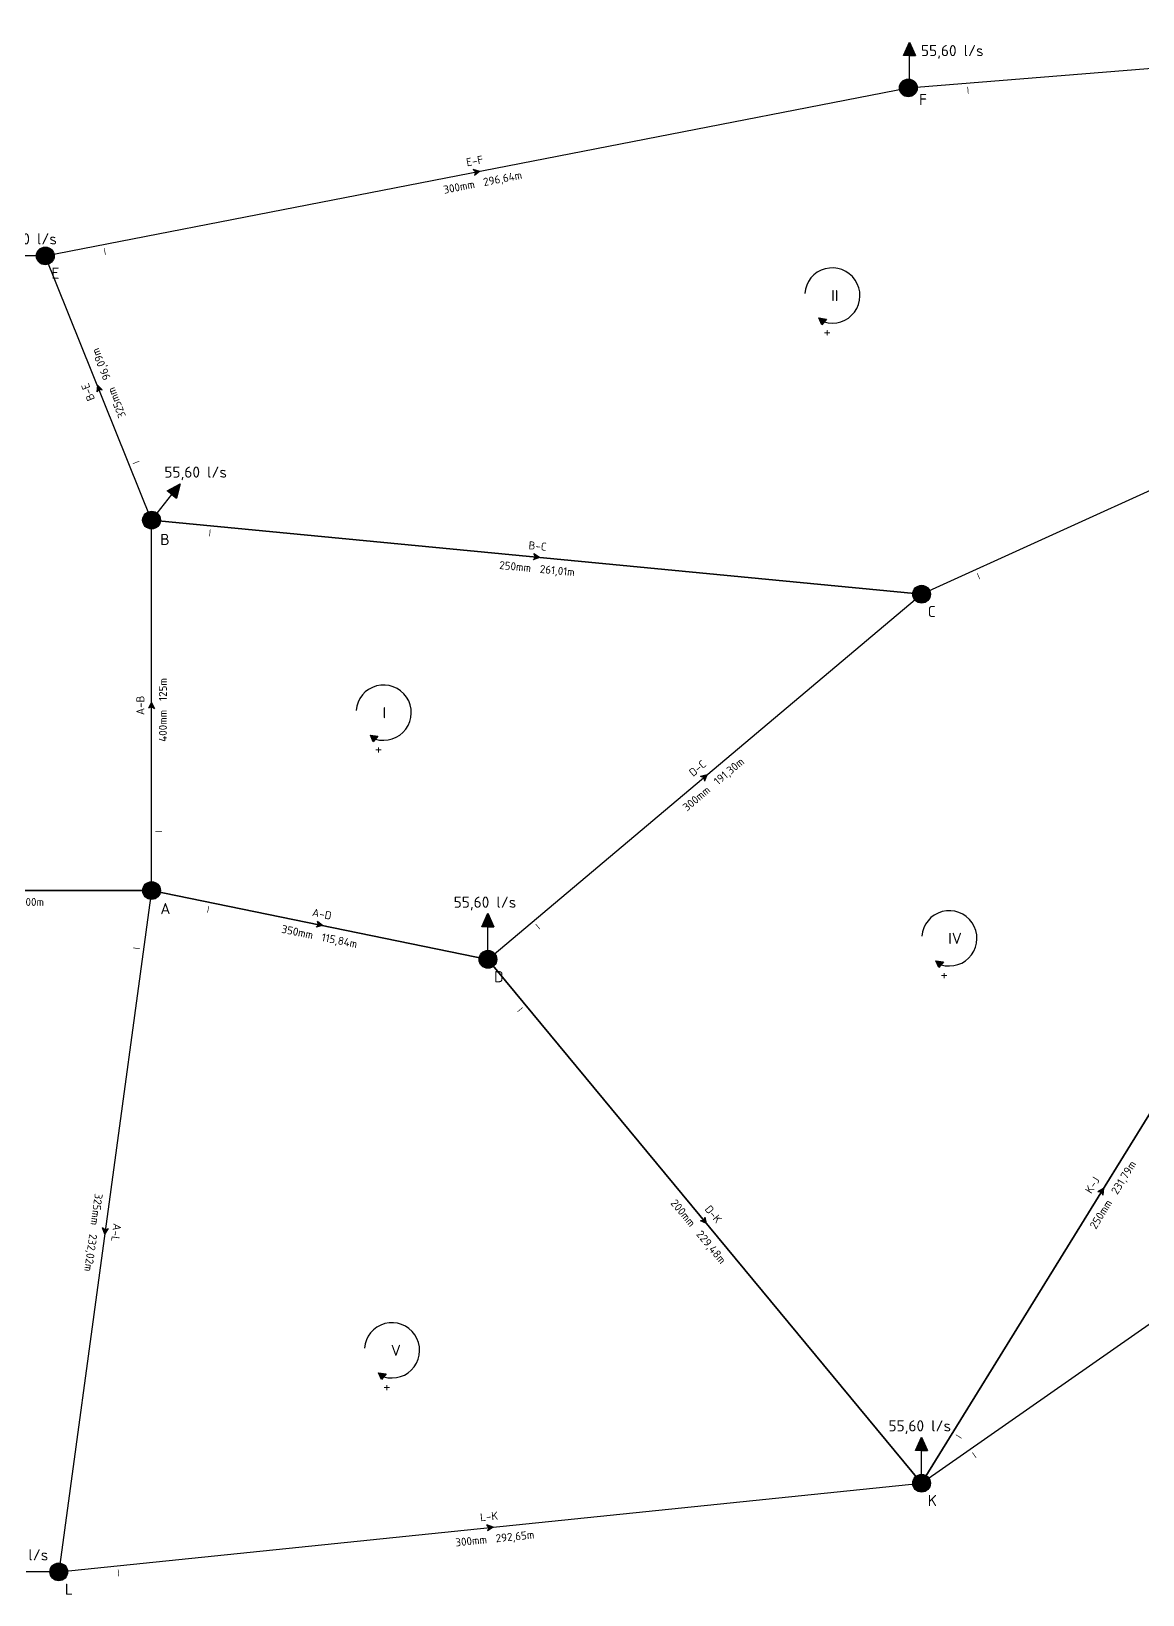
# Model space of a CAD drawing. Header units: millimetres. Extents: x 2 to 1133, y 156 to 699.
# Drawn here: x 383 to 758, y 156 to 683 of the extents above; entities that cross this region are included whole.
import ezdxf
from ezdxf.enums import TextEntityAlignment as Align

# ---------------------------------------------------------------- set-up
doc = ezdxf.new("R2010")
doc.units = ezdxf.units.MM
doc.header["$LTSCALE"] = 0.25
for name, color, linetype in [('ARQ-TXT-GER-TextosEmGeral', 2, 'Continuous'), ('INF-TUB-AGU-CondutorAgua', 5, 'Continuous'), ('INF-TUB-ANL-TubulaçãoPrincipalAnéis', 3, 'Continuous')]:
    doc.layers.add(name, color=color, linetype=linetype)
doc.styles.add('1.8mm', font='isocpeur.ttf', dxfattribs={"height": 1.8})
doc.styles.add('2.5mm', font='isocpeur.ttf', dxfattribs={"height": 2.5})

# ---------------------------------------------------------------- blocks, each defined once
blk = doc.blocks.new('*U80')
at = {"layer": 'INF-TUB-AGU-CondutorAgua'}
h = blk.add_hatch(color=5, dxfattribs=at)
h.dxf.hatch_style = 1
h.paths.add_polyline_path([(144.46, 15.82), (145.18, 14.89), (146.56, 15.03)])
h.paths.add_polyline_path([(146.56, 15.03), (145.18, 14.89), (144.67, 13.83)])
for p, q in [((0, 0), (291.12, 29.9)), ((145.18, 14.89), (144.46, 15.82)), ((146.56, 15.03), (144.46, 15.82)), ((146.54, 15.04), (144.65, 13.84)), ((145.16, 14.9), (144.65, 13.84))]:
    blk.add_line(p, q, dxfattribs=at)
at = {"layer": 'INF-TUB-AGU-CondutorAgua', "insert": (20.05, 0.54), "char_height": 1.8, "width": 0.5925, "attachment_point": 2, "rotation": 5.8277, "style": '1.8mm'}
blk.add_mtext('\\pxqc;|', dxfattribs=at)
at = {"layer": 'INF-TUB-AGU-CondutorAgua', "style": '1.8mm'}
blk.add_attdef('N', text='', height=1.8, rotation=5.8277, dxfattribs=at).set_placement((145.39, 16.56), align=Align.BOTTOM_CENTER)
blk.add_attdef('D', text='', height=1.8, rotation=5.8277, dxfattribs=at).set_placement((144.32, 12.33), align=Align.TOP_RIGHT)
blk.add_attdef('C', text='', height=1.8, rotation=5.8277, dxfattribs=at).set_placement((147.3, 12.64), align=Align.TOP_LEFT)
blk = doc.blocks.new('*U81')
at = {"layer": 'INF-TUB-AGU-CondutorAgua'}
h = blk.add_hatch(color=5, dxfattribs=at)
h.dxf.hatch_style = 1
h.paths.add_polyline_path([(-14.55, -114.09), (-15.62, -114.56), (-15.81, -115.94)])
h.paths.add_polyline_path([(-15.81, -115.94), (-15.62, -114.56), (-16.53, -113.82)])
for p, q in [((0, 0), (-31.31, -229.9)), ((-15.61, -114.55), (-16.52, -113.8)), ((-15.8, -115.92), (-16.52, -113.8)), ((-15.81, -115.94), (-14.55, -114.09)), ((-15.62, -114.56), (-14.55, -114.09))]:
    blk.add_line(p, q, dxfattribs=at)
at = {"layer": 'INF-TUB-AGU-CondutorAgua', "insert": (-4.2, -19.62), "char_height": 1.8, "width": 0.5925, "attachment_point": 2, "rotation": 262.2082, "style": '1.8mm'}
blk.add_mtext('\\pxqc;|', dxfattribs=at)
at = {"layer": 'INF-TUB-AGU-CondutorAgua', "style": '1.8mm'}
blk.add_attdef('D', text='', height=1.8, rotation=262.2082, dxfattribs=at).set_placement((-17.91, -113.13), align=Align.TOP_RIGHT)
blk.add_attdef('N', text='', height=1.8, rotation=262.2082, dxfattribs=at).set_placement((-14.05, -115.16), align=Align.BOTTOM_CENTER)
blk.add_attdef('C', text='', height=1.8, rotation=262.2082, dxfattribs=at).set_placement((-18.31, -116.1), align=Align.TOP_LEFT)
blk = doc.blocks.new('*U82')
at = {"layer": 'INF-TUB-AGU-CondutorAgua'}
h = blk.add_hatch(color=5, dxfattribs=at)
h.dxf.hatch_style = 1
h.paths.add_polyline_path([(55.96, -10.45), (56.36, -11.56), (57.72, -11.83)])
h.paths.add_polyline_path([(57.72, -11.83), (56.36, -11.56), (55.56, -12.41)])
for p, q in [((0, 0), (113.49, -23.22)), ((56.36, -11.56), (55.96, -10.45)), ((57.72, -11.83), (55.96, -10.45)), ((56.34, -11.54), (55.54, -12.4)), ((57.7, -11.82), (55.54, -12.4))]:
    blk.add_line(p, q, dxfattribs=at)
at = {"layer": 'INF-TUB-AGU-CondutorAgua', "insert": (19.29, -5.49), "char_height": 1.8, "width": 0.5925, "attachment_point": 2, "rotation": 348.3986, "style": '1.8mm'}
blk.add_mtext('\\pxqc;|', dxfattribs=at)
at = {"layer": 'INF-TUB-AGU-CondutorAgua', "style": '1.8mm'}
blk.add_attdef('N', text='', height=1.8, rotation=348.3986, dxfattribs=at).set_placement((57.06, -10.02), align=Align.BOTTOM_CENTER)
blk.add_attdef('D', text='', height=1.8, rotation=348.3986, dxfattribs=at).set_placement((54.78, -13.74), align=Align.TOP_RIGHT)
blk.add_attdef('C', text='', height=1.8, rotation=348.3986, dxfattribs=at).set_placement((57.71, -14.34), align=Align.TOP_LEFT)
blk = doc.blocks.new('*U78')
at = {"layer": 'INF-TUB-AGU-CondutorAgua'}
h = blk.add_hatch(color=5, dxfattribs=at)
h.dxf.hatch_style = 1
h.paths.add_polyline_path([(73.28, -86.99), (72.9, -88.1), (73.78, -89.17)])
h.paths.add_polyline_path([(73.78, -89.17), (72.9, -88.1), (71.74, -88.27)])
for p, q in [((0, 0), (146.32, -176.78)), ((72.89, -88.08), (71.73, -88.25)), ((73.78, -89.15), (71.73, -88.25)), ((72.9, -88.1), (73.28, -86.99)), ((73.78, -89.17), (73.28, -86.99))]:
    blk.add_line(p, q, dxfattribs=at)
at = {"layer": 'INF-TUB-AGU-CondutorAgua', "insert": (11.59, -16.37), "char_height": 1.8, "width": 0.5925, "attachment_point": 2, "rotation": 309.5789, "style": '1.8mm'}
blk.add_mtext('\\pxqc;|', dxfattribs=at)
at = {"layer": 'INF-TUB-AGU-CondutorAgua', "style": '1.8mm'}
blk.add_attdef('D', text='', height=1.8, rotation=309.5789, dxfattribs=at).set_placement((70.3, -88.81), align=Align.TOP_RIGHT)
blk.add_attdef('N', text='', height=1.8, rotation=309.5789, dxfattribs=at).set_placement((74.41, -87.35), align=Align.BOTTOM_CENTER)
blk.add_attdef('C', text='', height=1.8, rotation=309.5789, dxfattribs=at).set_placement((72.21, -91.12), align=Align.TOP_LEFT)
blk = doc.blocks.new('*U79')
at = {"layer": 'INF-TUB-AGU-CondutorAgua'}
h = blk.add_hatch(color=5, dxfattribs=at)
h.dxf.hatch_style = 1
h.paths.add_polyline_path([(129, -11.43), (129.52, -12.48), (130.9, -12.62)])
h.paths.add_polyline_path([(130.9, -12.62), (129.52, -12.48), (128.81, -13.42)])
for p, q in [((0, 0), (259.81, -25)), ((129.5, -12.47), (128.79, -13.41)), ((130.88, -12.61), (128.79, -13.41)), ((129.52, -12.48), (129, -11.43)), ((130.9, -12.62), (129, -11.43))]:
    blk.add_line(p, q, dxfattribs=at)
at = {"layer": 'INF-TUB-AGU-CondutorAgua', "insert": (19.77, -3.42), "char_height": 1.8, "width": 0.5925, "attachment_point": 2, "rotation": 354.4673, "style": '1.8mm'}
blk.add_mtext('\\pxqc;|', dxfattribs=at)
at = {"layer": 'INF-TUB-AGU-CondutorAgua', "style": '1.8mm'}
blk.add_attdef('N', text='', height=1.8, rotation=354.4673, dxfattribs=at).set_placement((130.05, -10.89), align=Align.BOTTOM_CENTER)
blk.add_attdef('D', text='', height=1.8, rotation=354.4673, dxfattribs=at).set_placement((128.17, -14.82), align=Align.TOP_RIGHT)
blk.add_attdef('C', text='', height=1.8, rotation=354.4673, dxfattribs=at).set_placement((131.16, -15.11), align=Align.TOP_LEFT)
blk = doc.blocks.new('*U66')
at = {"layer": 'INF-TUB-AGU-CondutorAgua'}
h = blk.add_hatch(color=5, dxfattribs=at)
h.dxf.hatch_style = 1
h.paths.add_polyline_path([(-0.98, 61.5), (0.02, 62.11), (0.02, 63.5)])
h.paths.add_polyline_path([(0.02, 63.5), (0.02, 62.11), (1.02, 61.5)])
for p, q in [((0, 0), (0, 125)), ((0.02, 63.5), (-0.98, 61.5)), ((0.01, 63.48), (1.01, 61.48)), ((0.02, 62.11), (-0.98, 61.5)), ((0.01, 62.09), (1.01, 61.48))]:
    blk.add_line(p, q, dxfattribs=at)
at = {"layer": 'INF-TUB-AGU-CondutorAgua', "insert": (1.51, 20), "char_height": 1.8, "width": 0.5925, "attachment_point": 2, "rotation": 89.9637, "style": '1.8mm'}
blk.add_mtext('\\pxqc;|', dxfattribs=at)
at = {"layer": 'INF-TUB-AGU-CondutorAgua', "style": '1.8mm'}
blk.add_attdef('C', text='', height=1.8, rotation=89.9637, dxfattribs=at).set_placement((2.48, 64), align=Align.TOP_LEFT)
blk.add_attdef('N', text='', height=1.8, rotation=89.9637, dxfattribs=at).set_placement((-1.62, 62.5), align=Align.BOTTOM_CENTER)
blk.add_attdef('D', text='', height=1.8, rotation=89.9637, dxfattribs=at).set_placement((2.48, 61), align=Align.TOP_RIGHT)
blk = doc.blocks.new('*U67')
at = {"layer": 'INF-TUB-AGU-CondutorAgua'}
h = blk.add_hatch(color=5, dxfattribs=at)
h.dxf.hatch_style = 1
h.paths.add_polyline_path([(71.77, 61.72), (72.88, 61.35), (73.94, 62.24)])
h.paths.add_polyline_path([(73.94, 62.24), (72.88, 61.35), (73.05, 60.19)])
for p, q in [((0, 0), (146.32, 123.22)), ((73.94, 62.24), (71.77, 61.72)), ((72.88, 61.35), (71.77, 61.72)), ((72.86, 61.34), (73.03, 60.18)), ((73.92, 62.23), (73.03, 60.18))]:
    blk.add_line(p, q, dxfattribs=at)
at = {"layer": 'INF-TUB-AGU-CondutorAgua', "insert": (16.27, 11.73), "char_height": 1.8, "width": 0.5925, "attachment_point": 2, "rotation": 40.0658, "style": '1.8mm'}
blk.add_mtext('\\pxqc;|', dxfattribs=at)
at = {"layer": 'INF-TUB-AGU-CondutorAgua', "style": '1.8mm'}
blk.add_attdef('N', text='', height=1.8, rotation=40.0658, dxfattribs=at).set_placement((72.11, 62.85), align=Align.BOTTOM_CENTER)
blk.add_attdef('D', text='', height=1.8, rotation=40.0658, dxfattribs=at).set_placement((73.61, 58.75), align=Align.TOP_RIGHT)
blk.add_attdef('C', text='', height=1.8, rotation=40.0658, dxfattribs=at).set_placement((75.9, 60.68), align=Align.TOP_LEFT)
blk = doc.blocks.new('*U68')
at = {"layer": 'INF-TUB-AGU-CondutorAgua'}
h = blk.add_hatch(color=5, dxfattribs=at)
h.dxf.hatch_style = 1
h.paths.add_polyline_path([(-18.46, 43.28), (-17.76, 44.22), (-18.28, 45.51)])
h.paths.add_polyline_path([(-18.28, 45.51), (-17.76, 44.22), (-16.6, 44.03)])
for p, q in [((0, 0), (-35.85, 89.15)), ((-18.28, 45.51), (-18.46, 43.28)), ((-17.76, 44.22), (-18.46, 43.28)), ((-18.28, 45.49), (-16.61, 44.01)), ((-17.76, 44.2), (-16.61, 44.01))]:
    blk.add_line(p, q, dxfattribs=at)
at = {"layer": 'INF-TUB-AGU-CondutorAgua', "insert": (-6.06, 19.12), "char_height": 1.8, "width": 0.5925, "attachment_point": 2, "rotation": 111.8695, "style": '1.8mm'}
blk.add_mtext('\\pxqc;|', dxfattribs=at)
at = {"layer": 'INF-TUB-AGU-CondutorAgua', "style": '1.8mm'}
blk.add_attdef('C', text='', height=1.8, rotation=111.8695, dxfattribs=at).set_placement((-16.18, 46.89), align=Align.TOP_LEFT)
blk.add_attdef('N', text='', height=1.8, rotation=111.8695, dxfattribs=at).set_placement((-19.43, 43.97), align=Align.BOTTOM_CENTER)
blk.add_attdef('D', text='', height=1.8, rotation=111.8695, dxfattribs=at).set_placement((-15.07, 44.11), align=Align.TOP_RIGHT)
blk = doc.blocks.new('*U69')
at = {"layer": 'INF-TUB-AGU-CondutorAgua'}
h = blk.add_hatch(color=5, dxfattribs=at)
h.dxf.hatch_style = 1
h.paths.add_polyline_path([(144.42, 29.11), (145.21, 28.24), (146.57, 28.51)])
h.paths.add_polyline_path([(146.57, 28.51), (145.21, 28.24), (144.8, 27.14)])
for p, q in [((0, 0), (291.18, 56.68)), ((145.21, 28.24), (144.42, 29.11)), ((146.57, 28.51), (144.42, 29.11)), ((146.55, 28.51), (144.78, 27.15)), ((145.19, 28.25), (144.78, 27.15))]:
    blk.add_line(p, q, dxfattribs=at)
at = {"layer": 'INF-TUB-AGU-CondutorAgua', "insert": (19.92, 2.34), "char_height": 1.8, "width": 0.5925, "attachment_point": 2, "rotation": 10.9782, "style": '1.8mm'}
blk.add_mtext('\\pxqc;|', dxfattribs=at)
at = {"layer": 'INF-TUB-AGU-CondutorAgua', "style": '1.8mm'}
blk.add_attdef('N', text='', height=1.8, rotation=10.9782, dxfattribs=at).set_placement((145.27, 29.93), align=Align.BOTTOM_CENTER)
blk.add_attdef('C', text='', height=1.8, rotation=10.9782, dxfattribs=at).set_placement((147.53, 26.19), align=Align.TOP_LEFT)
blk.add_attdef('D', text='', height=1.8, rotation=10.9782, dxfattribs=at).set_placement((144.59, 25.62), align=Align.TOP_RIGHT)
blk = doc.blocks.new('*U76')
at = {"layer": 'INF-TUB-AGU-CondutorAgua'}
h = blk.add_hatch(color=5, dxfattribs=at)
h.dxf.hatch_style = 1
h.paths.add_polyline_path([(116.8, 10.46), (117.49, 9.51), (118.88, 9.62)])
h.paths.add_polyline_path([(118.88, 9.62), (117.49, 9.51), (116.96, 8.46)])
for p, q in [((0, 0), (235.76, 19.12)), ((117.49, 9.51), (116.8, 10.46)), ((118.88, 9.62), (116.8, 10.46)), ((118.86, 9.63), (116.94, 8.47)), ((117.47, 9.52), (116.94, 8.47))]:
    blk.add_line(p, q, dxfattribs=at)
at = {"layer": 'INF-TUB-AGU-CondutorAgua', "insert": (20.06, 0.11), "char_height": 1.8, "width": 0.5925, "attachment_point": 2, "rotation": 4.601, "style": '1.8mm'}
blk.add_mtext('\\pxqc;|', dxfattribs=at)
at = {"layer": 'INF-TUB-AGU-CondutorAgua', "style": '1.8mm'}
blk.add_attdef('N', text='', height=1.8, rotation=4.601, dxfattribs=at).set_placement((117.74, 11.18), align=Align.BOTTOM_CENTER)
blk.add_attdef('D', text='', height=1.8, rotation=4.601, dxfattribs=at).set_placement((116.58, 6.97), align=Align.TOP_RIGHT)
blk.add_attdef('C', text='', height=1.8, rotation=4.601, dxfattribs=at).set_placement((119.57, 7.21), align=Align.TOP_LEFT)
blk = doc.blocks.new('*U77')
at = {"layer": 'INF-TUB-AGU-CondutorAgua'}
h = blk.add_hatch(color=5, dxfattribs=at)
h.dxf.hatch_style = 1
h.paths.add_polyline_path([(88.86, 41.5), (89.83, 40.84), (91.09, 41.42)])
h.paths.add_polyline_path([(91.09, 41.42), (89.83, 40.84), (89.68, 39.68)])
for p, q in [((0, 0), (180.34, 82.05)), ((89.83, 40.84), (88.86, 41.5)), ((91.09, 41.42), (88.86, 41.5)), ((91.07, 41.42), (89.66, 39.68)), ((89.81, 40.85), (89.66, 39.68))]:
    blk.add_line(p, q, dxfattribs=at)
at = {"layer": 'INF-TUB-AGU-CondutorAgua', "insert": (18.83, 6.91), "char_height": 1.8, "width": 0.5925, "attachment_point": 2, "rotation": 24.4274, "style": '1.8mm'}
blk.add_mtext('\\pxqc;|', dxfattribs=at)
at = {"layer": 'INF-TUB-AGU-CondutorAgua', "style": '1.8mm'}
blk.add_attdef('N', text='', height=1.8, rotation=24.4274, dxfattribs=at).set_placement((89.5, 42.5), align=Align.BOTTOM_CENTER)
blk.add_attdef('D', text='', height=1.8, rotation=24.4274, dxfattribs=at).set_placement((89.83, 38.15), align=Align.TOP_RIGHT)
blk.add_attdef('C', text='', height=1.8, rotation=24.4274, dxfattribs=at).set_placement((92.56, 39.39), align=Align.TOP_LEFT)
blk = doc.blocks.new('*U84')
at = {"layer": 'INF-TUB-AGU-CondutorAgua'}
h = blk.add_hatch(color=5, dxfattribs=at)
h.dxf.hatch_style = 1
h.paths.add_polyline_path([(59.49, 98.3), (60.66, 98.3), (61.39, 99.48)])
h.paths.add_polyline_path([(61.39, 99.48), (60.66, 98.3), (61.19, 97.25)])
for p, q in [((0, 0), (121.69, 197.28)), ((61.39, 99.48), (59.49, 98.3)), ((60.66, 98.3), (59.49, 98.3)), ((60.64, 98.29), (61.17, 97.24)), ((61.37, 99.47), (61.17, 97.24))]:
    blk.add_line(p, q, dxfattribs=at)
at = {"layer": 'INF-TUB-AGU-CondutorAgua', "insert": (11.79, 16.23), "char_height": 1.8, "width": 0.5925, "attachment_point": 2, "rotation": 58.2956, "style": '1.8mm'}
blk.add_mtext('\\pxqc;|', dxfattribs=at)
at = {"layer": 'INF-TUB-AGU-CondutorAgua', "style": '1.8mm'}
blk.add_attdef('N', text='', height=1.8, rotation=58.2956, dxfattribs=at).set_placement((59.46, 99.49), align=Align.BOTTOM_CENTER)
blk.add_attdef('D', text='', height=1.8, rotation=58.2956, dxfattribs=at).set_placement((62.16, 96.06), align=Align.TOP_RIGHT)
blk.add_attdef('C', text='', height=1.8, rotation=58.2956, dxfattribs=at).set_placement((63.74, 98.61), align=Align.TOP_LEFT)
blk = doc.blocks.new('*U71')
at = {"layer": 'INF-TUB-AGU-CondutorAgua'}
h = blk.add_hatch(color=5, dxfattribs=at)
h.dxf.hatch_style = 1
h.paths.add_polyline_path([(185.2, 130.71), (186.28, 130.24), (187.42, 131.03)])
h.paths.add_polyline_path([(187.42, 131.03), (186.28, 130.24), (186.35, 129.07)])
for p, q in [((0, 0), (373.17, 260.96)), ((187.42, 131.03), (185.2, 130.71)), ((186.28, 130.24), (185.2, 130.71)), ((186.26, 130.24), (186.33, 129.07)), ((187.4, 131.03), (186.33, 129.07))]:
    blk.add_line(p, q, dxfattribs=at)
at = {"layer": 'INF-TUB-AGU-CondutorAgua', "insert": (17.26, 10.23), "char_height": 1.8, "width": 0.5925, "attachment_point": 2, "rotation": 34.9291, "style": '1.8mm'}
blk.add_mtext('\\pxqc;|', dxfattribs=at)
at = {"layer": 'INF-TUB-AGU-CondutorAgua', "style": '1.8mm'}
blk.add_attdef('N', text='', height=1.8, rotation=34.9291, dxfattribs=at).set_placement((185.65, 131.81), align=Align.BOTTOM_CENTER)
blk.add_attdef('D', text='', height=1.8, rotation=34.9291, dxfattribs=at).set_placement((186.77, 127.59), align=Align.TOP_RIGHT)
blk.add_attdef('C', text='', height=1.8, rotation=34.9291, dxfattribs=at).set_placement((189.23, 129.31), align=Align.TOP_LEFT)
blk = doc.blocks.new('*U86')
at = {"layer": 'INF-TUB-AGU-CondutorAgua'}
h = blk.add_hatch(color=5, dxfattribs=at)
h.dxf.hatch_style = 1
h.paths.add_polyline_path([(49, 0.98), (49.61, -0.02), (51, -0.02)])
h.paths.add_polyline_path([(51, -0.02), (49.61, -0.02), (49, -1.02)])
for p, q in [((0, 0), (100, 0)), ((49.61, -0.02), (49, 0.98)), ((51, -0.02), (49, 0.98)), ((49.59, -0.01), (48.98, -1.01)), ((50.98, -0.01), (48.98, -1.01))]:
    blk.add_line(p, q, dxfattribs=at)
at = {"layer": 'INF-TUB-AGU-CondutorAgua', "insert": (20, -1.51), "char_height": 1.8, "width": 0.5925, "attachment_point": 2, "rotation": 359.9637, "style": '1.8mm'}
blk.add_mtext('\\pxqc;|', dxfattribs=at)
at = {"layer": 'INF-TUB-AGU-CondutorAgua', "style": '1.8mm'}
blk.add_attdef('N', text='', height=1.8, rotation=359.9637, dxfattribs=at).set_placement((50, 1.62), align=Align.BOTTOM_CENTER)
blk.add_attdef('D', text='', height=1.8, rotation=359.9637, dxfattribs=at).set_placement((48.5, -2.48), align=Align.TOP_RIGHT)
blk.add_attdef('C', text='', height=1.8, rotation=359.9637, dxfattribs=at).set_placement((51.5, -2.48), align=Align.TOP_LEFT)

msp = doc.modelspace()

# ---------------------------------------------------------------- hatches: boundary and pattern name
at = {"layer": 'ARQ-TXT-GER-TextosEmGeral', "linetype": 'ByBlock'}
h = msp.add_hatch(color=256, dxfattribs=at)
h.dxf.hatch_style = 1
h.paths.add_polyline_path([(648.63, 586.71), (649.56, 584.4), (651.12, 586.33)])
h = msp.add_hatch(color=256, dxfattribs=at)
h.dxf.hatch_style = 1
h.paths.add_polyline_path([(497.27, 445.96), (498.19, 443.66), (499.75, 445.59)])
h = msp.add_hatch(color=256, dxfattribs=at)
h.dxf.hatch_style = 1
h.paths.add_polyline_path([(688.11, 369.82), (689.04, 367.51), (690.6, 369.44)])
h = msp.add_hatch(color=256, dxfattribs=at)
h.dxf.hatch_style = 1
h.paths.add_polyline_path([(500.07, 230.79), (501, 228.49), (502.56, 230.41)])
at = {"layer": 'INF-TUB-ANL-TubulaçãoPrincipalAnéis', "linetype": 'ByBlock'}
h = msp.add_hatch(color=256, dxfattribs=at)
h.dxf.hatch_style = 1
h.paths.add_polyline_path([(681.16, 675.24), (679.14, 679.83), (677.16, 675.24), (679.16, 675.24)])
h = msp.add_hatch(color=256, dxfattribs=at)
h.dxf.hatch_style = 1
h.paths.add_polyline_path([(681.77, 664.34, 1), (675.77, 664.34, 1)])
h = msp.add_hatch(color=256, dxfattribs=at)
h.dxf.hatch_style = 1
h.paths.add_polyline_path([(390.59, 607.66, 1), (384.59, 607.66, 1)])
h = msp.add_hatch(color=256, dxfattribs=at)
h.dxf.hatch_style = 1
h.paths.add_polyline_path([(431.84, 525.88), (433.11, 530.74), (428.71, 528.37), (430.27, 527.13)])
h = msp.add_hatch(color=256, dxfattribs=at)
h.dxf.hatch_style = 1
h.paths.add_polyline_path([(426.44, 518.51, 1), (420.44, 518.51, 1)])
h = msp.add_hatch(color=256, dxfattribs=at)
h.dxf.hatch_style = 1
h.paths.add_polyline_path([(686.25, 493.51, 1), (680.25, 493.51, 1)])
h = msp.add_hatch(color=256, dxfattribs=at)
h.dxf.hatch_style = 1
h.paths.add_polyline_path([(426.44, 393.51, 1), (420.44, 393.51, 1)])
h = msp.add_hatch(color=256, dxfattribs=at)
h.dxf.hatch_style = 1
h.paths.add_polyline_path([(538.93, 381.29), (536.9, 385.88), (534.93, 381.29), (536.93, 381.29)])
h = msp.add_hatch(color=256, dxfattribs=at)
h.dxf.hatch_style = 1
h.paths.add_polyline_path([(539.93, 370.29, 1), (533.93, 370.29, 1)])
h = msp.add_hatch(color=256, dxfattribs=at)
h.dxf.hatch_style = 1
h.paths.add_polyline_path([(685.25, 204.51), (683.23, 209.1), (681.25, 204.51), (683.25, 204.51)])
h = msp.add_hatch(color=256, dxfattribs=at)
h.dxf.hatch_style = 1
h.paths.add_polyline_path([(686.25, 193.51, 1), (680.25, 193.51, 1)])
h = msp.add_hatch(color=256, dxfattribs=at)
h.dxf.hatch_style = 1
h.paths.add_polyline_path([(395.13, 163.61, 1), (389.13, 163.61, 1)])

# ---------------------------------------------------------------- linework, layer by layer
at = {"layer": 'ARQ-TXT-GER-TextosEmGeral', "linetype": 'ByBlock'}
for p, q in [((649.56, 584.4), (648.63, 586.71)), ((648.63, 586.71), (651.12, 586.33)), ((651.12, 586.33), (649.56, 584.4)), ((498.19, 443.66), (497.27, 445.96)), ((497.27, 445.96), (499.75, 445.59)), ((499.75, 445.59), (498.19, 443.66)), ((689.04, 367.51), (688.11, 369.82)), ((688.11, 369.82), (690.6, 369.44)), ((690.6, 369.44), (689.04, 367.51)), ((501, 228.49), (500.07, 230.79)), ((500.07, 230.79), (502.56, 230.41)), ((502.56, 230.41), (501, 228.49))]:
    msp.add_line(p, q, dxfattribs=at)
for centre in [(653.12, 594.28), (501.75, 453.54), (692.6, 377.39), (504.55, 238.36)]:
    msp.add_arc(centre, 9.33, 252.6882, 175.7016, dxfattribs=at)
at = {"layer": 'INF-TUB-ANL-TubulaçãoPrincipalAnéis'}
for p, q in [((678.77, 664.34), (914.52, 683.46)), ((387.59, 607.66), (678.77, 664.34)), ((387.59, 604.66), (387.59, 607.66)), ((423.44, 518.51), (387.59, 607.66)), ((683.25, 493.51), (863.59, 575.56)), ((423.44, 393.51), (423.44, 521.51)), ((683.25, 493.51), (423.44, 518.51)), ((536.93, 370.29), (683.25, 493.51)), ((683.25, 193.51), (1056.42, 454.47)), ((423.44, 393.51), (392.13, 163.61)), ((536.93, 370.29), (423.44, 393.51)), ((804.94, 390.79), (683.25, 193.51)), ((683.25, 193.51), (536.93, 370.29)), ((392.13, 163.61), (683.25, 193.51))]:
    msp.add_line(p, q, dxfattribs=at)
at = {"layer": 'INF-TUB-ANL-TubulaçãoPrincipalAnéis', "linetype": 'ByBlock'}
for p, q in [((677.16, 675.24), (679.14, 679.83)), ((679.14, 679.83), (681.16, 675.24)), ((679.16, 675.24), (677.16, 675.24)), ((679.16, 667.24), (679.16, 675.24)), ((679.16, 675.24), (681.16, 675.24)), ((384.59, 607.66), (376.59, 607.66)), ((428.71, 528.37), (433.11, 530.74)), ((430.27, 527.13), (428.71, 528.37)), ((433.11, 530.74), (431.84, 525.88)), ((425.3, 520.86), (430.27, 527.13)), ((430.27, 527.13), (431.84, 525.88)), ((534.93, 381.29), (536.9, 385.88)), ((536.9, 385.88), (538.93, 381.29)), ((536.93, 381.29), (534.93, 381.29)), ((536.93, 373.29), (536.93, 381.29)), ((536.93, 381.29), (538.93, 381.29)), ((681.25, 204.51), (683.23, 209.1)), ((683.23, 209.1), (685.25, 204.51)), ((683.25, 204.51), (681.25, 204.51)), ((683.25, 196.51), (683.25, 204.51)), ((683.25, 204.51), (685.25, 204.51)), ((389.13, 163.61), (381.13, 163.61))]:
    msp.add_line(p, q, dxfattribs=at)
msp.add_lwpolyline([(423.44, 393.51), (323.44, 393.51)], dxfattribs=at)
for centre in [(678.77, 664.34), (387.59, 607.66), (423.44, 518.51), (683.25, 493.51), (423.44, 393.51), (536.93, 370.29), (683.25, 193.51), (392.13, 163.61)]:
    msp.add_circle(centre, 3, dxfattribs=at)

# ---------------------------------------------------------------- block references
at = {"layer": 'INF-TUB-AGU-CondutorAgua'}
ref = msp.add_blockref('*U76', (678.77, 664.34), dxfattribs=at)
ref.add_attrib('D', '200mm', dxfattribs={"height": 2.7, "rotation": 4.601, "style": '1.8mm'}).set_placement((795.35, 671.31), align=Align.TOP_RIGHT)
ref.add_attrib('C', '236,56m', dxfattribs={"height": 2.7, "rotation": 4.601, "style": '1.8mm'}).set_placement((798.34, 671.55), align=Align.TOP_LEFT)
ref.add_attrib('N', 'F-G', dxfattribs={"height": 2.7, "rotation": 4.601, "style": '1.8mm'}).set_placement((796.51, 675.51), align=Align.BOTTOM_CENTER)
ref = msp.add_blockref('*U69', (387.59, 607.66), dxfattribs=at)
ref.add_attrib('D', '300mm', dxfattribs={"height": 2.7, "rotation": 10.9782, "style": '1.8mm'}).set_placement((532.18, 633.28), align=Align.TOP_RIGHT)
ref.add_attrib('C', '296,64m', dxfattribs={"height": 2.7, "rotation": 10.9782, "style": '1.8mm'}).set_placement((535.12, 633.85), align=Align.TOP_LEFT)
ref.add_attrib('N', 'E-F', dxfattribs={"height": 2.7, "rotation": 10.9782, "style": '1.8mm'}).set_placement((532.86, 637.59), align=Align.BOTTOM_CENTER)
ref = msp.add_blockref('*U68', (423.44, 518.51), dxfattribs=at)
ref.add_attrib('D', '325mm', dxfattribs={"height": 2.7, "rotation": 111.8695, "style": '1.8mm'}).set_placement((408.37, 562.62), align=Align.TOP_RIGHT)
ref.add_attrib('C', '96,09m', dxfattribs={"height": 2.7, "rotation": 111.8695, "style": '1.8mm'}).set_placement((407.25, 565.4), align=Align.TOP_LEFT)
ref.add_attrib('N', 'B-E', dxfattribs={"height": 2.7, "rotation": 111.8695, "style": '1.8mm'}).set_placement((404.01, 562.48), align=Align.BOTTOM_CENTER)
ref = msp.add_blockref('*U77', (683.25, 493.51), dxfattribs=at)
ref.add_attrib('D', '325mm', dxfattribs={"height": 2.7, "rotation": 24.4274, "style": '1.8mm'}).set_placement((773.08, 531.66), align=Align.TOP_RIGHT)
ref.add_attrib('C', '198,13m', dxfattribs={"height": 2.7, "rotation": 24.4274, "style": '1.8mm'}).set_placement((775.81, 532.9), align=Align.TOP_LEFT)
ref.add_attrib('N', 'C-H', dxfattribs={"height": 2.7, "rotation": 24.4274, "style": '1.8mm'}).set_placement((772.74, 536.01), align=Align.BOTTOM_CENTER)
ref = msp.add_blockref('*U66', (423.44, 393.51), dxfattribs=at)
ref.add_attrib('D', '400mm', dxfattribs={"height": 2.7, "rotation": 89.9637, "style": '1.8mm'}).set_placement((425.91, 454.51), align=Align.TOP_RIGHT)
ref.add_attrib('C', '125m', dxfattribs={"height": 2.7, "rotation": 89.9637, "style": '1.8mm'}).set_placement((425.92, 457.51), align=Align.TOP_LEFT)
ref.add_attrib('N', 'A-B', dxfattribs={"height": 2.7, "rotation": 89.9637, "style": '1.8mm'}).set_placement((421.82, 456), align=Align.BOTTOM_CENTER)
ref = msp.add_blockref('*U79', (423.44, 518.51), dxfattribs=at)
ref.add_attrib('D', '250mm', dxfattribs={"height": 2.7, "rotation": 354.4673, "style": '1.8mm'}).set_placement((551.61, 503.69), align=Align.TOP_RIGHT)
ref.add_attrib('C', '261,01m', dxfattribs={"height": 2.7, "rotation": 354.4673, "style": '1.8mm'}).set_placement((554.6, 503.4), align=Align.TOP_LEFT)
ref.add_attrib('N', 'B-C', dxfattribs={"height": 2.7, "rotation": 354.4673, "style": '1.8mm'}).set_placement((553.49, 507.62), align=Align.BOTTOM_CENTER)
ref = msp.add_blockref('*U67', (536.93, 370.29), dxfattribs=at)
ref.add_attrib('D', '300mm', dxfattribs={"height": 2.7, "rotation": 40.0658, "style": '1.8mm'}).set_placement((610.53, 429.04), align=Align.TOP_RIGHT)
ref.add_attrib('C', '191,30m', dxfattribs={"height": 2.7, "rotation": 40.0658, "style": '1.8mm'}).set_placement((612.83, 430.97), align=Align.TOP_LEFT)
ref.add_attrib('N', 'D-C', dxfattribs={"height": 2.7, "rotation": 40.0658, "style": '1.8mm'}).set_placement((609.04, 433.13), align=Align.BOTTOM_CENTER)
ref = msp.add_blockref('*U71', (683.25, 193.51), dxfattribs=at)
ref.add_attrib('D', '200mm', dxfattribs={"height": 2.7, "rotation": 34.9291, "style": '1.8mm'}).set_placement((870.02, 321.1), align=Align.TOP_RIGHT)
ref.add_attrib('C', '455,36m', dxfattribs={"height": 2.7, "rotation": 34.9291, "style": '1.8mm'}).set_placement((872.48, 322.82), align=Align.TOP_LEFT)
ref.add_attrib('N', 'K-I', dxfattribs={"height": 2.7, "rotation": 34.9291, "style": '1.8mm'}).set_placement((868.9, 325.32), align=Align.BOTTOM_CENTER)
ref = msp.add_blockref('*U86', (323.44, 393.51), dxfattribs=at)
ref.add_attrib('D', '600mm', dxfattribs={"height": 2.7, "rotation": 359.9637, "style": '1.8mm'}).set_placement((371.94, 391.03), align=Align.TOP_RIGHT)
ref.add_attrib('C', '100,00m', dxfattribs={"height": 2.7, "rotation": 359.9637, "style": '1.8mm'}).set_placement((374.94, 391.03), align=Align.TOP_LEFT)
ref.add_attrib('N', 'RES - A', dxfattribs={"height": 2.7, "rotation": 359.9637, "style": '1.8mm'}).set_placement((373.43, 395.13), align=Align.BOTTOM_CENTER)
ref = msp.add_blockref('*U81', (423.44, 393.51), dxfattribs=at)
ref.add_attrib('D', '325mm', dxfattribs={"height": 2.7, "rotation": 262.2082, "style": '1.8mm'}).set_placement((405.53, 280.38), align=Align.TOP_RIGHT)
ref.add_attrib('C', '232,02m', dxfattribs={"height": 2.7, "rotation": 262.2082, "style": '1.8mm'}).set_placement((405.13, 277.41), align=Align.TOP_LEFT)
ref.add_attrib('N', 'A-L', dxfattribs={"height": 2.7, "rotation": 262.2082, "style": '1.8mm'}).set_placement((409.39, 278.35), align=Align.BOTTOM_CENTER)
ref = msp.add_blockref('*U82', (423.44, 393.51), dxfattribs=at)
ref.add_attrib('D', '350mm', dxfattribs={"height": 2.7, "rotation": 348.3986, "style": '1.8mm'}).set_placement((478.21, 379.77), align=Align.TOP_RIGHT)
ref.add_attrib('C', '115,84m', dxfattribs={"height": 2.7, "rotation": 348.3986, "style": '1.8mm'}).set_placement((481.15, 379.17), align=Align.TOP_LEFT)
ref.add_attrib('N', 'A-D', dxfattribs={"height": 2.7, "rotation": 348.3986, "style": '1.8mm'}).set_placement((480.5, 383.49), align=Align.BOTTOM_CENTER)
ref = msp.add_blockref('*U84', (683.25, 193.51), dxfattribs=at)
ref.add_attrib('D', '250mm', dxfattribs={"height": 2.7, "rotation": 58.2956, "style": '1.8mm'}).set_placement((745.41, 289.57), align=Align.TOP_RIGHT)
ref.add_attrib('C', '231,79m', dxfattribs={"height": 2.7, "rotation": 58.2956, "style": '1.8mm'}).set_placement((746.99, 292.12), align=Align.TOP_LEFT)
ref.add_attrib('N', 'K-J', dxfattribs={"height": 2.7, "rotation": 58.2956, "style": '1.8mm'}).set_placement((742.71, 293), align=Align.BOTTOM_CENTER)
ref = msp.add_blockref('*U78', (536.93, 370.29), dxfattribs=at)
ref.add_attrib('D', '200mm', dxfattribs={"height": 2.7, "rotation": 309.5789, "style": '1.8mm'}).set_placement((607.22, 281.48), align=Align.TOP_RIGHT)
ref.add_attrib('C', '229,48m', dxfattribs={"height": 2.7, "rotation": 309.5789, "style": '1.8mm'}).set_placement((609.13, 279.16), align=Align.TOP_LEFT)
ref.add_attrib('N', 'D-K', dxfattribs={"height": 2.7, "rotation": 309.5789, "style": '1.8mm'}).set_placement((611.33, 282.93), align=Align.BOTTOM_CENTER)
ref = msp.add_blockref('*U80', (392.13, 163.61), dxfattribs=at)
ref.add_attrib('D', '300mm', dxfattribs={"height": 2.7, "rotation": 5.8277, "style": '1.8mm'}).set_placement((536.45, 175.94), align=Align.TOP_RIGHT)
ref.add_attrib('C', '292,65m', dxfattribs={"height": 2.7, "rotation": 5.8277, "style": '1.8mm'}).set_placement((539.43, 176.25), align=Align.TOP_LEFT)
ref.add_attrib('N', 'L-K', dxfattribs={"height": 2.7, "rotation": 5.8277, "style": '1.8mm'}).set_placement((537.52, 180.17), align=Align.BOTTOM_CENTER)

# ---------------------------------------------------------------- texts
at = {"layer": 'ARQ-TXT-GER-TextosEmGeral', "linetype": 'ByBlock', "char_height": 3.75, "attachment_point": 1, "style": '2.5mm'}
for s, insert, width in [('55,60 l/s', (683.04, 678.81), 20.3186), ('F', (682.4, 662.27), 10.0267), ('55,60 l/s', (370.38, 615.28), 21.6369), ('E', (389.67, 603.7), 10.0267), ('II', (652.76, 596.15), 12.3374), ('+', (650.12, 583.98), 12.3374), ('55,60 l/s', (427.76, 536.59), 25.2163), ('B', (426.38, 513.85), 15.0747), ('C', (685.33, 489.55), 10.0267), ('I', (501.39, 455.41), 12.3374), ('+', (498.75, 443.24), 12.3374), ('55,60 l/s\\P \\P ', (525.38, 391.47), 21.0749), ('A', (426.42, 389.29), 0.9898), ('IV', (692.24, 379.26), 12.3374), ('D', (539, 366.32), 10.0267), ('+', (689.6, 367.09), 12.3374), ('V', (504.19, 240.23), 12.3374), ('+', (501.56, 228.06), 12.3374), ('55,60 l/s\\P\\pxt4; ', (672.08, 214.77), 21.0251), ('K', (685.33, 189.55), 10.0267), ('55,60 l/s', (367.47, 171.23), 26.2385), ('L', (394.21, 159.65), 10.0267)]:
    msp.add_mtext(s, dxfattribs=dict(at, insert=insert, width=width))

doc.saveas('drawing.dxf')
